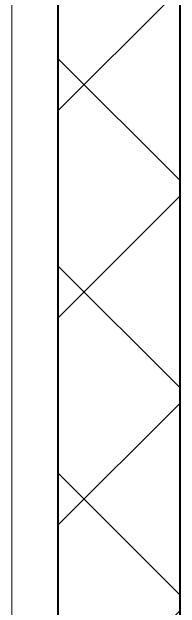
# Model space of a CAD drawing. Header units: millimetres. Extents: x -32954 to 151739, y -65671 to 56243.
# Drawn here: x -19060 to -18888, y -9339 to -8729 of the extents above; entities that cross this region are included whole.
import ezdxf

# ---------------------------------------------------------------- set-up
doc = ezdxf.new("R2010")
doc.units = ezdxf.units.MM
doc.layers.add('I-FURN', color=7, linetype='Continuous', lineweight=9)
doc.layers.add('Стены разрез', color=7, linetype='Continuous', lineweight=40)

# ---------------------------------------------------------------- blocks, each defined once
blk = doc.blocks.new('М167_Стол рабочий _ тумба подкатная - Стол рабочий _ тумба 1500-10524785-О_ТХ_Подвал')
at = {"layer": 'I-FURN'}
for p, q in [((-750, -320), (750, -320)), ((750, -320), (-750, -320))]:
    blk.add_line(p, q, dxfattribs=at)

msp = doc.modelspace()

# ---------------------------------------------------------------- hatches: boundary and pattern name
at = {"layer": 'Стены разрез', "lineweight": 9}
h = msp.add_hatch(dxfattribs=at)
h.set_pattern_fill('FP_2', color=256, style=0, pattern_type=2)
h.set_pattern_definition([(45, (0, 0), (-106.066, 106.066), []), (135, (0, 0), (-106.066, -106.066), [])])
h.paths.add_polyline_path([(-18887.5, -10340), (-18887.5, -7720), (-19012.5, -7720), (-19012.5, -10340), (-18992.5, -10340)])

# ---------------------------------------------------------------- linework, layer by layer
at = {"layer": 'Стены разрез'}
for p, q in [((-19012.5, -7720), (-19012.5, -11875)), ((-18887.5, -10320), (-18887.5, -7720))]:
    msp.add_line(p, q, dxfattribs=at)

# ---------------------------------------------------------------- block references
at = {"layer": 'I-FURN', "rotation": 90.00000000000081}
msp.add_blockref('М167_Стол рабочий _ тумба подкатная - Стол рабочий _ тумба 1500-10524785-О_ТХ_Подвал', (-19379.58, -9096.92), dxfattribs=at)

doc.saveas('drawing.dxf')
